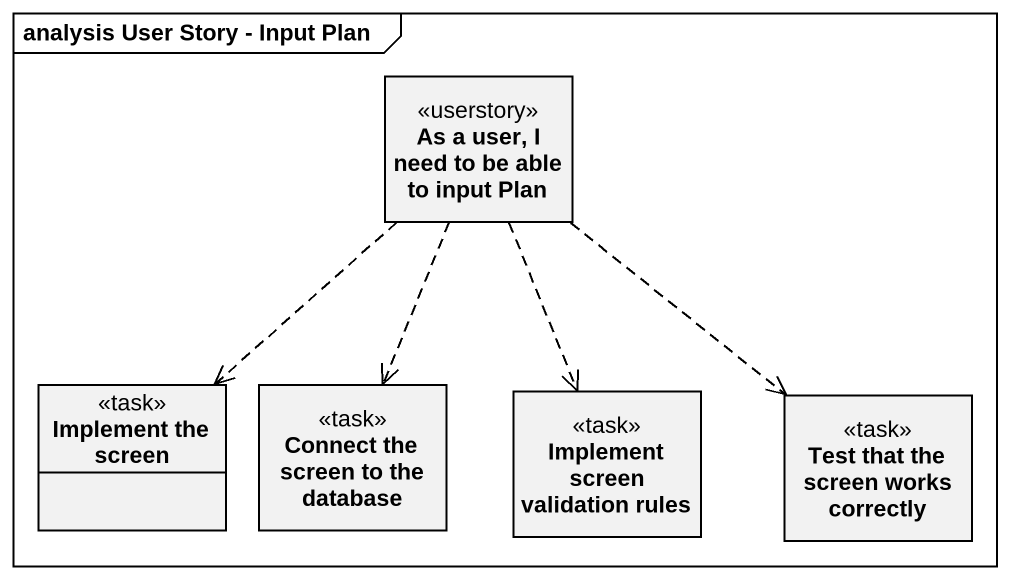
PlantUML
@startuml
mainframe analysis User Story - Input Plan
hide circle
hide empty members
class "As a user, I need to be able to input Plan" as As_a_user_I_need_to_be_able <<userstory>>
class "Implement the screen" as Implement_the_screen <<task>>
class "Connect the screen to the database" as Connect_the_screen_to_the <<task>>
class "Implement screen validation rules" as Implement_screen_validation <<task>>
class "Test that the screen works correctly" as Test_that_the_screen_works <<task>>
As_a_user_I_need_to_be_able ..> Implement_the_screen
As_a_user_I_need_to_be_able ..> Connect_the_screen_to_the
As_a_user_I_need_to_be_able ..> Implement_screen_validation
As_a_user_I_need_to_be_able ..> Test_that_the_screen_works
@enduml
